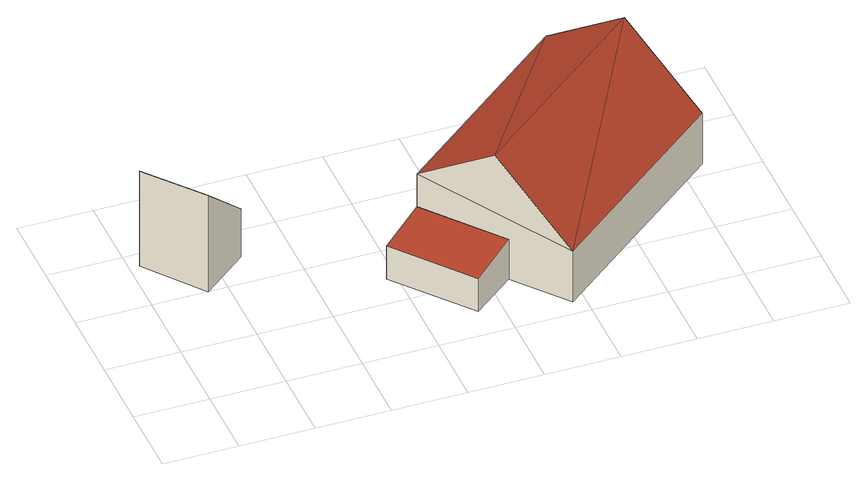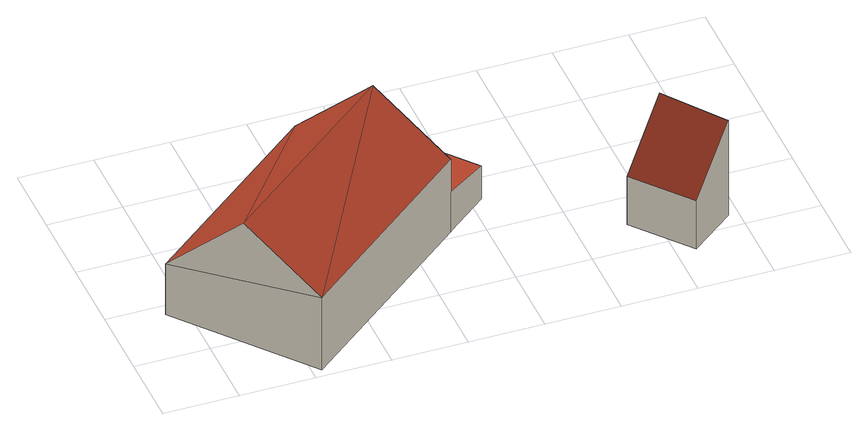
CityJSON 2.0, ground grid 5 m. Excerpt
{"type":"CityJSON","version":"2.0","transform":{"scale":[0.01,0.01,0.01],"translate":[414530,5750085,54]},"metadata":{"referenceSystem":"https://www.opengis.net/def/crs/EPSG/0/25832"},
"CityObjects":{
"building1":{"type":"Building","attributes":{"Gemeindeschluessel":"05570040","Geometrietyp2DReferenz":"3000","function":"51009_1610","roofType":"2100","measuredHeight":7.48},"geometry":[{"type":"Solid","lod":"2","boundaries":[[[[0,1,2,3]],[[4,5,1,0]],[[6,7,5,4]],[[3,2,7,6]],[[4,0,3,6]],[[1,5,7,2]]]],"semantics":{"surfaces":[{"type":"WallSurface"},{"type":"RoofSurface"},{"type":"GroundSurface"}],"values":[[0,0,0,0,1,2]]}}]},
"building2":{"type":"Building","attributes":{"Gemeindeschluessel":"05570040","Geometrietyp2DReferenz":"3000","function":"51009_1611","roofType":"2100","measuredHeight":3.07},"geometry":[{"type":"Solid","lod":"2","boundaries":[[[[8,9,10,11]],[[12,13,9,8]],[[14,15,13,12]],[[11,10,15,14]],[[12,8,11,14]],[[9,13,15,10]]]],"semantics":{"surfaces":[{"type":"WallSurface"},{"type":"RoofSurface"},{"type":"GroundSurface"}],"values":[[0,0,0,0,1,2]]}}]},
"building3":{"type":"Building","attributes":{"Gemeindeschluessel":"05570040","Geometrietyp2DReferenz":"3000","function":"31001_1000","roofType":"3100","measuredHeight":9.21},"address":[{"country":"Germany","locality":"Sendenhorst","thoroughfareNumber":"24","thoroughfareName":"West I"}],"geometry":[{"type":"Solid","lod":"2","boundaries":[[[[16,17,18,19]],[[20,21,17,16]],[[22,23,21,20]],[[19,18,23,22]],[[16,24,20]],[[22,25,19]],[[25,24,16]],[[16,19,25]],[[22,20,24]],[[24,25,22]],[[17,21,23,18]]]],"semantics":{"surfaces":[{"type":"WallSurface"},{"type":"RoofSurface"},{"type":"GroundSurface"}],"values":[[0,0,0,0,0,0,1,1,1,1,2]]}}]}
},
"vertices":[
[370,995,829],[370,995,80],[679,1250,80],[679,1250,454],[67,1387,816],[67,1387,80],[368,1631,454],[368,1631,80],
[1838,210,349],[1838,210,94],[2128,447,94],[2128,447,401],[1427,713,349],[1427,713,94],[1717,951,401],[1717,951,94],
[2943,1953,652],[2943,1953,93],[1717,951,93],[1717,951,653],[3639,1097,484],[3639,1097,93],[2413,98,485],[2413,98,93],[3291,1525,1013],[2065,525,1013]
]}
